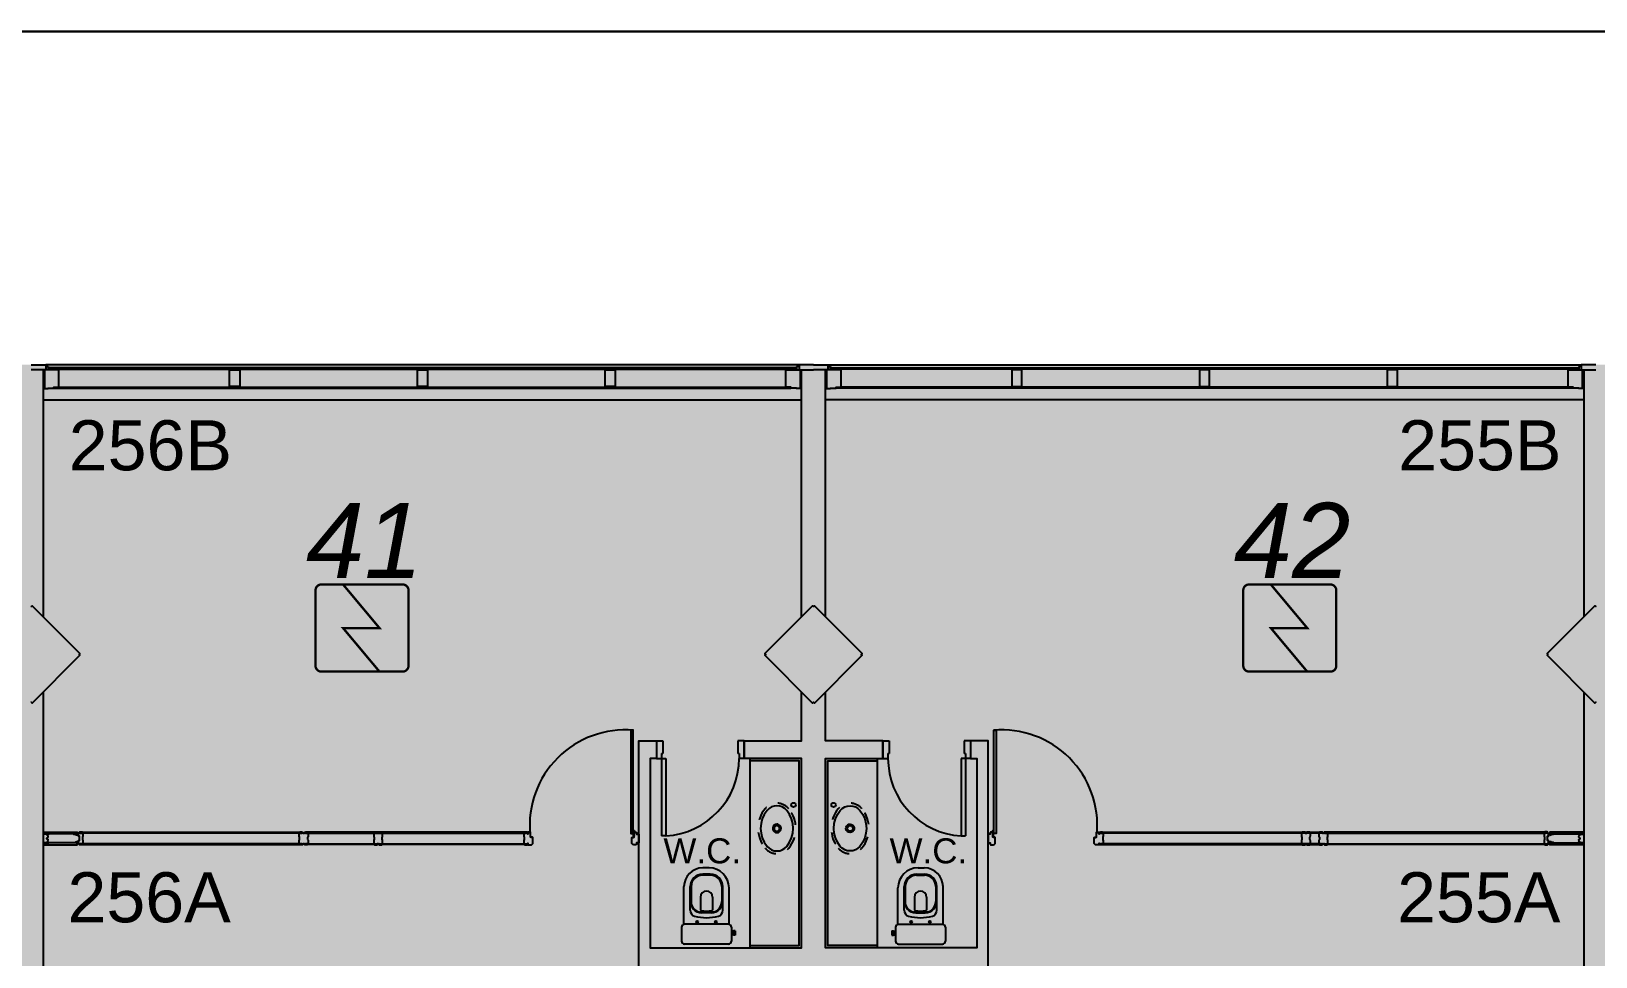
# Model space of a CAD drawing. Header units: metres. Extents: x -331 to 2982, y 362 to 2539.
# Drawn here: x 802.87 to 815.37, y 1933 to 1940.39 of the extents above; entities that cross this region are included whole.
import ezdxf

# ---------------------------------------------------------------- set-up
doc = ezdxf.new("R2010")
doc.units = ezdxf.units.M
doc.linetypes.add('XR_BL2_3 PAV$0$CONTINUOUS', pattern=[0])
doc.linetypes.add('XR_BL2_3 PAV$0$HIDDEN', pattern=[0.375, 0.25, -0.125])
doc.layers.add('_salas', color=251, linetype='Continuous', plot=False)
for name, color, linetype in [('ALV', 251, 'Continuous'), ('CX', 251, 'Continuous'), ('DET. FUMAÇA', 1, 'Continuous'), ('Detector_antigo', 84, 'Continuous'), ('Div', 251, 'Continuous'), ('Est', 251, 'Continuous'), ('Mob', 251, 'Continuous'), ('Texto_Salas', 251, 'Continuous'), ('vid', 251, 'Continuous')]:
    doc.layers.add(name, color=color, linetype=linetype)
doc.layers.add('Botoeira_antiga', color=74, linetype='Continuous', lineweight=30)
doc.styles.add('ARIAL', font='arial.ttf')
doc.styles.add('X3G_ENTITY_1416BAE9', font='arial.ttf', dxfattribs={"height": 0.6})
doc.styles.add('X3G_ENTITY_14227F50', font='arial.ttf', dxfattribs={"height": 0.4})
doc.styles.add('X3G_ENTITY_14227F52', font='arial.ttf', dxfattribs={"height": 0.4})
doc.styles.add('X3G_ENTITY_14227FD7', font='arial.ttf', dxfattribs={"height": 0.4})
doc.styles.add('X3G_ENTITY_14227FD8', font='arial.ttf', dxfattribs={"height": 0.4})

# ---------------------------------------------------------------- blocks, each defined once
blk = doc.blocks.new('Detector de fumaça')
at = {"layer": 'DET. FUMAÇA', "linetype": 'Continuous', "lineweight": 15, "const_width": 0.0187}
blk.add_lwpolyline([(774.599, 539.816), (775.249, 539.816, -0.414214), (775.296, 539.769), (775.296, 539.167, -0.414214), (775.249, 539.12), (774.599, 539.12, -0.414214), (774.553, 539.167), (774.553, 539.769, -0.414214)], format="xyb", close=True, dxfattribs=at)
blk.add_lwpolyline([(774.773, 539.816), (775.064, 539.468), (774.773, 539.468), (775.064, 539.12)], dxfattribs=at)

msp = doc.modelspace()

# ---------------------------------------------------------------- hatches: boundary and pattern name
at = {"layer": '_salas', "transparency": 33554559}
h = msp.add_hatch(color=256, dxfattribs=at)
h.dxf.hatch_style = 1
h.paths.add_polyline_path([(870.379, 1937.729), (851.629, 1937.729), (851.629, 1939.284), (851.299, 1939.284), (851.299, 1937.729), (840.564, 1937.729), (840.564, 1939.284), (840.234, 1939.284), (840.234, 1937.729), (765.239, 1937.729), (765.239, 1926.38), (765.429, 1926.38), (765.429, 1926.577), (765.615, 1926.764), (769.35, 1926.765), (769.383, 1926.773), (769.434, 1926.814), (770.192, 1927.57), (770.205, 1927.583), (770.229, 1927.574), (771.624, 1927.574), (773.019, 1927.574), (773.043, 1927.583), (773.056, 1927.57), (773.814, 1926.814), (773.866, 1926.773), (773.898, 1926.765), (777.527, 1926.765), (777.867, 1926.425), (777.874, 1926.432), (778.221, 1926.765), (781.85, 1926.765), (781.882, 1926.773), (781.934, 1926.814), (782.692, 1927.57), (782.705, 1927.583), (782.729, 1927.574), (784.124, 1927.574), (785.519, 1927.574), (785.543, 1927.583), (785.556, 1927.57), (786.314, 1926.814), (786.365, 1926.773), (786.398, 1926.765), (790.027, 1926.765), (790.367, 1926.425), (790.374, 1926.432), (790.721, 1926.765), (794.35, 1926.765), (794.382, 1926.773), (794.434, 1926.814), (795.191, 1927.57), (795.205, 1927.583), (795.229, 1927.574), (796.624, 1927.574), (798.019, 1927.574), (798.043, 1927.583), (798.056, 1927.57), (798.814, 1926.814), (798.865, 1926.773), (798.898, 1926.765), (802.527, 1926.765), (802.867, 1926.425), (802.874, 1926.432), (803.221, 1926.765), (806.85, 1926.765), (806.882, 1926.773), (806.934, 1926.814), (807.691, 1927.57), (807.705, 1927.583), (807.729, 1927.574), (809.124, 1927.574), (810.519, 1927.574), (810.543, 1927.583), (810.556, 1927.57), (811.314, 1926.814), (811.365, 1926.773), (811.398, 1926.765), (815.027, 1926.765), (815.367, 1926.425), (815.374, 1926.432), (815.721, 1926.765), (819.35, 1926.765), (819.382, 1926.773), (819.434, 1926.814), (820.191, 1927.57), (820.204, 1927.583), (820.229, 1927.574), (821.624, 1927.574), (823.019, 1927.574), (823.043, 1927.583), (823.056, 1927.57), (823.814, 1926.814), (823.865, 1926.773), (823.898, 1926.765), (827.528, 1926.765), (827.867, 1926.425), (827.874, 1926.432), (828.221, 1926.765), (831.85, 1926.765), (831.883, 1926.773), (831.935, 1926.814), (832.692, 1927.57), (832.705, 1927.583), (832.729, 1927.574), (834.124, 1927.574), (835.519, 1927.574), (835.544, 1927.583), (835.557, 1927.57), (836.314, 1926.814), (836.366, 1926.773), (836.398, 1926.765), (840.042, 1926.765), (840.374, 1926.432), (840.756, 1926.814), (840.474, 1927.096), (840.474, 1928.054), (841.234, 1928.054), (841.234, 1929.894), (849.608, 1929.894), (849.608, 1926.814), (849.748, 1926.814), (849.748, 1927.574), (851.494, 1927.574), (852.889, 1927.574), (852.913, 1927.583), (852.926, 1927.57), (853.684, 1926.814), (853.736, 1926.773), (853.768, 1926.765), (857.397, 1926.765), (857.737, 1926.425), (857.744, 1926.432), (858.091, 1926.765), (861.72, 1926.765), (861.752, 1926.773), (861.804, 1926.814), (862.562, 1927.57), (862.575, 1927.583), (862.599, 1927.574), (863.994, 1927.574), (865.389, 1927.574), (865.413, 1927.583), (865.426, 1927.57), (866.184, 1926.814), (866.235, 1926.773), (866.268, 1926.765), (870.003, 1926.764), (870.189, 1926.577), (870.189, 1926.38), (870.379, 1926.38), (870.379, 1926.38)])

# ---------------------------------------------------------------- linework, layer by layer
at = {"layer": 'ALV'}
for p, q in [((802.969, 1937.689), (802.969, 1935.715)), ((815.279, 1937.689), (815.279, 1935.715)), ((802.969, 1935.113), (802.969, 1927.115)), ((815.279, 1935.113), (815.279, 1927.115))]:
    msp.add_line(p, q, dxfattribs=at)
for points in [[(809.029, 1935.715), (809.029, 1937.689), (809.124, 1937.689)], [(809.219, 1935.715), (809.219, 1937.689), (809.124, 1937.689)], [(807.729, 1931.274), (807.729, 1934.724), (807.869, 1934.724), (807.869, 1934.584), (807.819, 1934.584), (807.819, 1933.069), (809.029, 1933.069), (809.029, 1934.584), (808.569, 1934.584), (808.569, 1934.724), (809.029, 1934.724), (809.029, 1935.113)], [(810.519, 1931.274), (810.519, 1934.724), (810.379, 1934.724), (810.379, 1934.584), (810.429, 1934.584), (810.429, 1933.069), (809.219, 1933.069), (809.219, 1934.584), (809.679, 1934.584), (809.679, 1934.724), (809.219, 1934.724), (809.219, 1935.113)]]:
    msp.add_lwpolyline(points, dxfattribs=at)
at = {"layer": 'Botoeira_antiga'}
msp.add_line((871.635, 1940.392), (763.393, 1940.392), dxfattribs=at)
at = {"layer": 'CX', "linetype": 'ByBlock', "ltscale": 0.1}
for p, q in [((802.874, 1937.729), (802.989, 1937.729)), ((802.989, 1937.689), (802.874, 1937.689)), ((802.989, 1937.729), (802.989, 1937.689)), ((802.989, 1937.714), (803.009, 1937.714)), ((803.009, 1937.714), (803.009, 1937.688)), ((809.009, 1937.714), (808.989, 1937.714)), ((808.989, 1937.714), (808.989, 1937.688)), ((809.124, 1937.729), (809.009, 1937.729)), ((809.009, 1937.729), (809.009, 1937.689)), ((809.009, 1937.689), (809.124, 1937.689)), ((809.124, 1937.729), (809.239, 1937.729)), ((809.239, 1937.689), (809.124, 1937.689)), ((809.239, 1937.729), (809.239, 1937.689)), ((809.239, 1937.714), (809.259, 1937.714)), ((809.259, 1937.714), (809.259, 1937.688)), ((815.259, 1937.714), (815.239, 1937.714)), ((815.239, 1937.714), (815.239, 1937.688)), ((815.374, 1937.729), (815.259, 1937.729)), ((815.259, 1937.729), (815.259, 1937.689)), ((815.259, 1937.689), (815.374, 1937.689))]:
    msp.add_line(p, q, dxfattribs=at)
at = {"layer": 'CX'}
for p, q in [((802.979, 1937.539), (802.979, 1937.685)), ((802.979, 1937.685), (802.979, 1937.539)), ((809.019, 1937.685), (809.019, 1937.539)), ((809.019, 1937.539), (809.019, 1937.685)), ((809.229, 1937.685), (809.229, 1937.539)), ((809.229, 1937.539), (809.229, 1937.685)), ((815.269, 1937.539), (815.269, 1937.685)), ((815.269, 1937.685), (815.269, 1937.539)), ((807.869, 1934.724), (807.919, 1934.724)), ((807.869, 1934.724), (807.869, 1934.584)), ((807.919, 1934.724), (807.919, 1934.624)), ((808.569, 1934.724), (808.519, 1934.724)), ((808.519, 1934.724), (808.519, 1934.624)), ((808.569, 1934.724), (808.569, 1934.584)), ((809.679, 1934.724), (809.729, 1934.724)), ((809.679, 1934.724), (809.679, 1934.584)), ((809.729, 1934.724), (809.729, 1934.624)), ((810.379, 1934.724), (810.329, 1934.724)), ((810.329, 1934.724), (810.329, 1934.624)), ((810.379, 1934.724), (810.379, 1934.584)), ((807.869, 1934.584), (807.909, 1934.584)), ((807.909, 1934.624), (807.909, 1934.584)), ((807.909, 1934.624), (807.919, 1934.624)), ((807.909, 1934.584), (807.944, 1934.584)), ((807.909, 1934.584), (807.909, 1933.965)), ((807.944, 1934.584), (807.944, 1933.965)), ((808.529, 1934.624), (808.519, 1934.624)), ((808.529, 1934.624), (808.529, 1934.584)), ((808.569, 1934.584), (808.529, 1934.584)), ((809.679, 1934.584), (809.719, 1934.584)), ((809.719, 1934.624), (809.719, 1934.584)), ((809.719, 1934.624), (809.729, 1934.624)), ((810.339, 1934.584), (810.304, 1934.584)), ((810.304, 1934.584), (810.304, 1933.965)), ((810.339, 1934.624), (810.329, 1934.624)), ((810.339, 1934.624), (810.339, 1934.584)), ((810.379, 1934.584), (810.339, 1934.584)), ((810.339, 1934.584), (810.339, 1933.965)), ((807.944, 1933.965), (807.909, 1933.965)), ((810.304, 1933.965), (810.339, 1933.965))]:
    msp.add_line(p, q, dxfattribs=at)
at = {"layer": 'CX', "color": 251, "true_color": 0x606060}
for p, q in [((809.009, 1937.729), (802.989, 1937.729)), ((809.239, 1937.729), (815.259, 1937.729)), ((802.969, 1937.449), (809.029, 1937.449)), ((815.279, 1937.449), (809.219, 1937.449))]:
    msp.add_line(p, q, dxfattribs=at)
at = {"layer": 'CX'}
for points in [[(803.094, 1937.688), (803.015, 1937.688), (802.979, 1937.688), (802.979, 1937.539), (803.009, 1937.539), (803.009, 1937.54), (803.054, 1937.54), (803.054, 1937.55), (803.094, 1937.55)], [(804.459, 1937.689), (804.539, 1937.689), (804.539, 1937.555), (804.459, 1937.555)], [(805.959, 1937.689), (806.039, 1937.689), (806.039, 1937.555), (805.959, 1937.555)], [(807.459, 1937.689), (807.539, 1937.689), (807.539, 1937.555), (807.459, 1937.555)], [(808.904, 1937.688), (808.983, 1937.688), (809.019, 1937.688), (809.019, 1937.539), (808.989, 1937.539), (808.989, 1937.54), (808.944, 1937.54), (808.944, 1937.55), (808.904, 1937.55)], [(809.344, 1937.688), (809.265, 1937.688), (809.229, 1937.688), (809.229, 1937.539), (809.259, 1937.539), (809.259, 1937.54), (809.304, 1937.54), (809.304, 1937.55), (809.344, 1937.55)], [(810.789, 1937.689), (810.709, 1937.689), (810.709, 1937.555), (810.789, 1937.555)], [(812.289, 1937.689), (812.209, 1937.689), (812.209, 1937.555), (812.289, 1937.555)], [(813.789, 1937.689), (813.709, 1937.689), (813.709, 1937.555), (813.789, 1937.555)], [(815.154, 1937.688), (815.233, 1937.688), (815.269, 1937.688), (815.269, 1937.539), (815.239, 1937.539), (815.239, 1937.54), (815.194, 1937.54), (815.194, 1937.55), (815.154, 1937.55)], [(807.664, 1934.808), (807.664, 1933.983), (807.684, 1933.983), (807.684, 1934.808)], [(810.584, 1934.808), (810.584, 1933.983), (810.564, 1933.983), (810.564, 1934.808)]]:
    msp.add_lwpolyline(points, close=True, dxfattribs=at)
for points in [[(803.008, 1933.956), (803.006, 1933.967, 0.194954), (803.005, 1933.968), (803.003, 1933.969, -0.387702), (803.003, 1933.972), (803.004, 1933.975), (803.004, 1933.975), (803.002, 1933.971), (803.001, 1933.971), (803.001, 1933.978), (803.013, 1933.978), (803.013, 1933.979), (802.969, 1933.979), (802.969, 1933.909), (803.013, 1933.909), (803.013, 1933.911), (803.001, 1933.911), (803.001, 1933.917), (803.002, 1933.918), (803.004, 1933.914), (803.004, 1933.914), (803.003, 1933.917, -0.387702), (803.003, 1933.92), (803.005, 1933.921, 0.194954), (803.006, 1933.922), (803.008, 1933.932, 0.268551), (803.007, 1933.937), (802.999, 1933.942), (802.999, 1933.946), (803.007, 1933.952, 0.268551)], [(805.048, 1933.986), (805.052, 1933.986, -0.414214), (805.055, 1933.983), (805.055, 1933.989, -0.439162), (805.061, 1933.995), (805.079, 1933.995, -0.414214), (805.08, 1933.994), (805.08, 1933.994), (805.065, 1933.994), (805.065, 1933.987), (805.08, 1933.987, -0.322891), (805.085, 1933.981), (805.085, 1933.961, -0.13729), (805.085, 1933.958), (805.083, 1933.956, 0.13729), (805.082, 1933.953), (805.082, 1933.944), (805.082, 1933.935, 0.13729), (805.083, 1933.933), (805.085, 1933.93, -0.13729), (805.085, 1933.928), (805.085, 1933.907, -0.322891), (805.08, 1933.902), (805.065, 1933.902), (805.065, 1933.895), (805.08, 1933.895), (805.08, 1933.894, -0.414214), (805.079, 1933.893), (805.061, 1933.893, -0.439162), (805.055, 1933.9), (805.055, 1933.905, -0.414214), (805.052, 1933.902), (805.048, 1933.902, -0.414214), (805.045, 1933.905), (805.045, 1933.9, -0.439162), (805.039, 1933.893), (805.021, 1933.893, -0.414214), (805.02, 1933.894), (805.02, 1933.895), (805.035, 1933.895), (805.035, 1933.902), (805.02, 1933.902, -0.322891), (805.014, 1933.907), (805.014, 1933.928, -0.13729), (805.015, 1933.93), (805.017, 1933.933, 0.13729), (805.017, 1933.935), (805.017, 1933.944), (805.017, 1933.953, 0.13729), (805.017, 1933.956), (805.015, 1933.958, -0.13729), (805.014, 1933.961), (805.014, 1933.981, -0.322891), (805.02, 1933.987), (805.035, 1933.987), (805.035, 1933.994), (805.02, 1933.994), (805.02, 1933.994, -0.414214), (805.021, 1933.995), (805.039, 1933.995, -0.439162), (805.045, 1933.989), (805.045, 1933.983, -0.414214)], [(806.841, 1933.9), (806.841, 1933.907), (806.842, 1933.907), (806.842, 1933.898, 0.422579), (806.847, 1933.893), (806.865, 1933.893, 0.414214), (806.882, 1933.909), (806.882, 1933.951, 0.414214), (806.88, 1933.953), (806.872, 1933.953), (806.874, 1933.951), (806.868, 1933.951), (806.869, 1933.953), (806.862, 1933.953), (806.862, 1933.993, 0.414214), (806.86, 1933.995), (806.847, 1933.995, 0.414214), (806.842, 1933.99), (806.842, 1933.979), (806.841, 1933.979), (806.841, 1933.989, 0.439162), (806.835, 1933.995), (806.817, 1933.995, 0.414214), (806.816, 1933.994), (806.816, 1933.994), (806.831, 1933.994), (806.831, 1933.987), (806.816, 1933.987, 0.322891), (806.81, 1933.981), (806.81, 1933.961, 0.13729), (806.811, 1933.958), (806.812, 1933.956, -0.13729), (806.813, 1933.953), (806.813, 1933.944), (806.813, 1933.935, -0.13729), (806.812, 1933.933), (806.811, 1933.93, 0.13729), (806.81, 1933.928), (806.81, 1933.907, 0.322891), (806.816, 1933.902), (806.831, 1933.902), (806.831, 1933.895), (806.816, 1933.895), (806.816, 1933.894, 0.414214), (806.817, 1933.893), (806.835, 1933.893, 0.439162)], [(811.407, 1933.9), (811.407, 1933.907), (811.406, 1933.907), (811.406, 1933.898, -0.422579), (811.401, 1933.893), (811.383, 1933.893, -0.414214), (811.366, 1933.909), (811.366, 1933.951, -0.414214), (811.368, 1933.953), (811.376, 1933.953), (811.374, 1933.951), (811.38, 1933.951), (811.379, 1933.953), (811.386, 1933.953), (811.386, 1933.993, -0.414214), (811.388, 1933.995), (811.401, 1933.995, -0.414214), (811.406, 1933.99), (811.406, 1933.979), (811.407, 1933.979), (811.407, 1933.989, -0.439162), (811.413, 1933.995), (811.431, 1933.995, -0.414214), (811.432, 1933.994), (811.432, 1933.994), (811.417, 1933.994), (811.417, 1933.987), (811.432, 1933.987, -0.322891), (811.438, 1933.981), (811.438, 1933.961, -0.13729), (811.437, 1933.958), (811.435, 1933.956, 0.13729), (811.435, 1933.953), (811.435, 1933.944), (811.435, 1933.935, 0.13729), (811.435, 1933.933), (811.437, 1933.93, -0.13729), (811.438, 1933.928), (811.438, 1933.907, -0.322891), (811.432, 1933.902), (811.417, 1933.902), (811.417, 1933.895), (811.432, 1933.895), (811.432, 1933.894, -0.414214), (811.431, 1933.893), (811.413, 1933.893, -0.439162)], [(813.2, 1933.986), (813.196, 1933.986, 0.414214), (813.193, 1933.983), (813.193, 1933.989, 0.439162), (813.187, 1933.995), (813.169, 1933.995, 0.414214), (813.168, 1933.994), (813.168, 1933.994), (813.183, 1933.994), (813.183, 1933.987), (813.168, 1933.987, 0.322891), (813.163, 1933.981), (813.163, 1933.961, 0.13729), (813.163, 1933.958), (813.165, 1933.956, -0.13729), (813.166, 1933.953), (813.166, 1933.944), (813.166, 1933.935, -0.13729), (813.165, 1933.933), (813.163, 1933.93, 0.13729), (813.163, 1933.928), (813.163, 1933.907, 0.322891), (813.168, 1933.902), (813.183, 1933.902), (813.183, 1933.895), (813.168, 1933.895), (813.168, 1933.894, 0.414214), (813.169, 1933.893), (813.187, 1933.893, 0.439162), (813.193, 1933.9), (813.193, 1933.905, 0.414214), (813.196, 1933.902), (813.2, 1933.902, 0.414214), (813.203, 1933.905), (813.203, 1933.9, 0.439162), (813.209, 1933.893), (813.227, 1933.893, 0.414214), (813.228, 1933.894), (813.228, 1933.895), (813.213, 1933.895), (813.213, 1933.902), (813.228, 1933.902, 0.322891), (813.234, 1933.907), (813.234, 1933.928, 0.13729), (813.233, 1933.93), (813.231, 1933.933, -0.13729), (813.231, 1933.935), (813.231, 1933.944), (813.231, 1933.953, -0.13729), (813.231, 1933.956), (813.233, 1933.958, 0.13729), (813.234, 1933.961), (813.234, 1933.981, 0.322891), (813.228, 1933.987), (813.213, 1933.987), (813.213, 1933.994), (813.228, 1933.994), (813.228, 1933.994, 0.414214), (813.227, 1933.995), (813.209, 1933.995, 0.439162), (813.203, 1933.989), (813.203, 1933.983, 0.414214)], [(815.239, 1933.956), (815.242, 1933.967, -0.194954), (815.243, 1933.968), (815.244, 1933.969, 0.387702), (815.245, 1933.972), (815.243, 1933.975), (815.244, 1933.975), (815.246, 1933.971), (815.247, 1933.971), (815.247, 1933.978), (815.235, 1933.978), (815.235, 1933.979), (815.279, 1933.979), (815.279, 1933.909), (815.235, 1933.909), (815.235, 1933.911), (815.247, 1933.911), (815.247, 1933.917), (815.246, 1933.918), (815.244, 1933.914), (815.243, 1933.914), (815.245, 1933.917, 0.387702), (815.244, 1933.92), (815.243, 1933.921, -0.194954), (815.242, 1933.922), (815.239, 1933.932, -0.268551), (815.241, 1933.937), (815.249, 1933.942), (815.249, 1933.946), (815.241, 1933.952, -0.268551)]]:
    msp.add_lwpolyline(points, format="xyb", close=True, dxfattribs=at)
at = {"layer": 'CX', "linetype": 'XR_BL2_3 PAV$0$CONTINUOUS'}
for points in [[(803.279, 1933.893), (803.261, 1933.893, -0.420879), (803.255, 1933.9), (803.255, 1933.91), (803.235, 1933.91), (803.235, 1933.915), (803.23, 1933.915), (803.23, 1933.913, -0.414214), (803.227, 1933.91), (803.218, 1933.91), (803.212, 1933.91), (803.212, 1933.911), (803.218, 1933.911), (803.227, 1933.911, 0.414214), (803.229, 1933.913), (803.229, 1933.915, -0.414214), (803.23, 1933.916), (803.237, 1933.917, 0.212526), (803.239, 1933.918), (803.239, 1933.919), (803.24, 1933.918), (803.239, 1933.917, -0.204506), (803.238, 1933.916), (803.237, 1933.916), (803.237, 1933.911), (803.25, 1933.911), (803.25, 1933.927), (803.259, 1933.927), (803.259, 1933.947), (803.259, 1933.962), (803.25, 1933.962), (803.25, 1933.978), (803.237, 1933.978), (803.237, 1933.973), (803.238, 1933.973, -0.204506), (803.239, 1933.972), (803.24, 1933.971), (803.239, 1933.97), (803.239, 1933.971, 0.212526), (803.237, 1933.972), (803.23, 1933.973, -0.414214), (803.229, 1933.974), (803.229, 1933.976, 0.414214), (803.227, 1933.978), (803.223, 1933.978), (803.212, 1933.978), (803.212, 1933.979), (803.223, 1933.979), (803.227, 1933.979, -0.414214), (803.23, 1933.976), (803.23, 1933.974), (803.235, 1933.974), (803.235, 1933.98), (803.255, 1933.98), (803.255, 1933.989, -0.420879), (803.261, 1933.996), (803.279, 1933.996, -0.414214), (803.28, 1933.995), (803.28, 1933.994), (803.265, 1933.994), (803.265, 1933.987), (803.28, 1933.987, -0.322891), (803.286, 1933.982), (803.286, 1933.961, -0.13729), (803.285, 1933.959), (803.283, 1933.956, 0.13729), (803.283, 1933.954), (803.283, 1933.944), (803.283, 1933.935, 0.13729), (803.283, 1933.933), (803.285, 1933.93, -0.13729), (803.286, 1933.928), (803.286, 1933.907, -0.322891), (803.28, 1933.902), (803.265, 1933.902), (803.265, 1933.895), (803.28, 1933.895), (803.28, 1933.894, -0.414214)], [(814.969, 1933.893), (814.987, 1933.893, 0.420879), (814.993, 1933.9), (814.993, 1933.91), (815.013, 1933.91), (815.013, 1933.915), (815.018, 1933.915), (815.018, 1933.913, 0.414214), (815.021, 1933.91), (815.03, 1933.91), (815.036, 1933.91), (815.036, 1933.911), (815.03, 1933.911), (815.021, 1933.911, -0.414214), (815.019, 1933.913), (815.019, 1933.915, 0.414214), (815.018, 1933.916), (815.01, 1933.917, -0.212526), (815.009, 1933.918), (815.009, 1933.919), (815.008, 1933.918), (815.009, 1933.917, 0.204506), (815.01, 1933.916), (815.011, 1933.916), (815.011, 1933.911), (814.998, 1933.911), (814.998, 1933.927), (814.989, 1933.927), (814.989, 1933.947), (814.989, 1933.962), (814.998, 1933.962), (814.998, 1933.978), (815.011, 1933.978), (815.011, 1933.973), (815.01, 1933.973, 0.204506), (815.009, 1933.972), (815.008, 1933.971), (815.009, 1933.97), (815.009, 1933.971, -0.212526), (815.01, 1933.972), (815.018, 1933.973, 0.414214), (815.019, 1933.974), (815.019, 1933.976, -0.414214), (815.021, 1933.978), (815.025, 1933.978), (815.036, 1933.978), (815.036, 1933.979), (815.025, 1933.979), (815.021, 1933.979, 0.414214), (815.018, 1933.976), (815.018, 1933.974), (815.013, 1933.974), (815.013, 1933.98), (814.993, 1933.98), (814.993, 1933.989, 0.420879), (814.987, 1933.996), (814.969, 1933.996, 0.414214), (814.968, 1933.995), (814.968, 1933.994), (814.983, 1933.994), (814.983, 1933.987), (814.968, 1933.987, 0.322891), (814.962, 1933.982), (814.962, 1933.961, 0.13729), (814.963, 1933.959), (814.964, 1933.956, -0.13729), (814.965, 1933.954), (814.965, 1933.944), (814.965, 1933.935, -0.13729), (814.964, 1933.933), (814.963, 1933.93, 0.13729), (814.962, 1933.928), (814.962, 1933.907, 0.322891), (814.968, 1933.902), (814.983, 1933.902), (814.983, 1933.895), (814.968, 1933.895), (814.968, 1933.894, 0.414214)]]:
    msp.add_lwpolyline(points, format="xyb", close=True, dxfattribs=at)
at = {"layer": 'CX', "color": 251, "linetype": 'ByBlock'}
for points in [[(805.647, 1933.986), (805.643, 1933.986, 0.414214), (805.64, 1933.983), (805.64, 1933.989, 0.439162), (805.635, 1933.995), (805.616, 1933.995, 0.414214), (805.615, 1933.994), (805.615, 1933.994), (805.63, 1933.994), (805.63, 1933.987), (805.616, 1933.987, 0.322891), (805.61, 1933.981), (805.61, 1933.961, 0.13729), (805.611, 1933.958), (805.612, 1933.956, -0.13729), (805.613, 1933.953), (805.613, 1933.944), (805.613, 1933.935, -0.13729), (805.612, 1933.933), (805.611, 1933.93, 0.13729), (805.61, 1933.928), (805.61, 1933.907, 0.322891), (805.616, 1933.902), (805.63, 1933.902), (805.63, 1933.895), (805.615, 1933.895), (805.615, 1933.894, 0.414214), (805.616, 1933.893), (805.635, 1933.893, 0.439162), (805.64, 1933.9), (805.64, 1933.905, 0.414214), (805.643, 1933.902), (805.647, 1933.902, 0.414214), (805.65, 1933.905), (805.65, 1933.9, 0.439162), (805.656, 1933.893), (805.674, 1933.893, 0.414214), (805.675, 1933.894), (805.675, 1933.895), (805.66, 1933.895), (805.66, 1933.902), (805.675, 1933.902, 0.322891), (805.681, 1933.907), (805.681, 1933.928, 0.13729), (805.68, 1933.93), (805.679, 1933.933, -0.13729), (805.678, 1933.935), (805.678, 1933.944), (805.678, 1933.953, -0.13729), (805.679, 1933.956), (805.68, 1933.958, 0.13729), (805.681, 1933.961), (805.681, 1933.981, 0.322891), (805.675, 1933.987), (805.66, 1933.987), (805.66, 1933.994), (805.675, 1933.994), (805.675, 1933.994, 0.414214), (805.674, 1933.995), (805.656, 1933.995, 0.439162), (805.65, 1933.989), (805.65, 1933.983, 0.414214)], [(813.061, 1933.986), (813.057, 1933.986, 0.414214), (813.054, 1933.983), (813.054, 1933.989, 0.439162), (813.048, 1933.995), (813.03, 1933.995, 0.414214), (813.029, 1933.994), (813.029, 1933.994), (813.044, 1933.994), (813.044, 1933.987), (813.029, 1933.987, 0.322891), (813.023, 1933.981), (813.023, 1933.961, 0.13729), (813.024, 1933.958), (813.025, 1933.956, -0.13729), (813.026, 1933.953), (813.026, 1933.944), (813.026, 1933.935, -0.13729), (813.025, 1933.933), (813.024, 1933.93, 0.13729), (813.023, 1933.928), (813.023, 1933.907, 0.322891), (813.029, 1933.902), (813.044, 1933.902), (813.044, 1933.895), (813.029, 1933.895), (813.029, 1933.894, 0.414214), (813.03, 1933.893), (813.048, 1933.893, 0.439162), (813.054, 1933.9), (813.054, 1933.905, 0.414214), (813.057, 1933.902), (813.061, 1933.902, 0.414214), (813.064, 1933.905), (813.064, 1933.9, 0.439162), (813.07, 1933.893), (813.088, 1933.893, 0.414214), (813.089, 1933.894), (813.089, 1933.895), (813.074, 1933.895), (813.074, 1933.902), (813.088, 1933.902, 0.322891), (813.094, 1933.907), (813.094, 1933.928, 0.13729), (813.093, 1933.93), (813.092, 1933.933, -0.13729), (813.091, 1933.935), (813.091, 1933.944), (813.091, 1933.953, -0.13729), (813.092, 1933.956), (813.093, 1933.958, 0.13729), (813.094, 1933.961), (813.094, 1933.981, 0.322891), (813.088, 1933.987), (813.074, 1933.987), (813.074, 1933.994), (813.089, 1933.994), (813.089, 1933.994, 0.414214), (813.088, 1933.995), (813.07, 1933.995, 0.439162), (813.064, 1933.989), (813.064, 1933.983, 0.414214)]]:
    msp.add_lwpolyline(points, format="xyb", close=True, dxfattribs=at)
at = {"layer": 'CX', "linetype": 'Continuous'}
for points in [[(807.692, 1933.992, -0.414214), (807.694, 1933.994), (807.706, 1933.994, -0.414214), (807.711, 1933.989), (807.711, 1933.979), (807.729, 1933.979), (807.729, 1933.913), (807.729, 1933.909), (807.711, 1933.909), (807.711, 1933.899, -0.422579), (807.707, 1933.894), (807.688, 1933.894, -0.414214), (807.672, 1933.911), (807.672, 1933.951, -0.414214), (807.674, 1933.953), (807.681, 1933.953), (807.68, 1933.951), (807.686, 1933.951), (807.684, 1933.953), (807.692, 1933.953), (807.692, 1933.965), (807.693, 1933.965), (807.693, 1933.966), (807.69, 1933.966), (807.69, 1933.977), (807.689, 1933.978), (807.689, 1933.964), (807.687, 1933.964), (807.687, 1933.994), (807.685, 1933.994), (807.685, 1933.996, -3.099483), (807.692, 1933.995, 0.294496), (807.691, 1933.993), (807.691, 1933.981), (807.693, 1933.981), (807.693, 1933.981), (807.692, 1933.981), (807.692, 1933.992)], [(810.556, 1933.992, 0.414214), (810.554, 1933.994), (810.541, 1933.994, 0.414214), (810.536, 1933.989), (810.536, 1933.979), (810.519, 1933.979), (810.519, 1933.913), (810.519, 1933.909), (810.536, 1933.909), (810.536, 1933.899, 0.422579), (810.541, 1933.894), (810.56, 1933.894, 0.414214), (810.576, 1933.911), (810.576, 1933.951, 0.414214), (810.574, 1933.953), (810.567, 1933.953), (810.568, 1933.951), (810.562, 1933.951), (810.564, 1933.953), (810.556, 1933.953), (810.556, 1933.965), (810.555, 1933.965), (810.555, 1933.966), (810.558, 1933.966), (810.558, 1933.977), (810.559, 1933.978), (810.559, 1933.964), (810.561, 1933.964), (810.561, 1933.994), (810.563, 1933.994), (810.563, 1933.996, 3.099483), (810.556, 1933.995, -0.294496), (810.557, 1933.993), (810.557, 1933.981), (810.555, 1933.981), (810.555, 1933.981), (810.556, 1933.981), (810.556, 1933.992)]]:
    msp.add_lwpolyline(points, format="xyb", close=True, dxfattribs=at)
at = {"layer": 'CX', "color": 251, "true_color": 0x606060}
for centre, radius, start, end in [((807.62, 1934.047), 0.764, 85.1646, 184.8272), ((810.628, 1934.047), 0.764, 355.1728, 94.8354), ((807.909, 1934.584), 0.62, 273.2362, 0), ((810.339, 1934.584), 0.62, 180, 266.7638)]:
    msp.add_arc(centre, radius, start, end, dxfattribs=at)
at = {"layer": 'Div', "linetype": 'ByBlock'}
for points in [[(803.24, 1933.98), (802.975, 1933.98), (802.975, 1933.995), (803.24, 1933.995)], [(803.24, 1933.909), (802.975, 1933.909), (802.975, 1933.894), (803.24, 1933.894)], [(815.008, 1933.98), (815.273, 1933.98), (815.273, 1933.995), (815.008, 1933.995)], [(815.008, 1933.909), (815.273, 1933.909), (815.273, 1933.894), (815.008, 1933.894)]]:
    msp.add_lwpolyline(points, close=True, dxfattribs=at)
at = {"layer": 'Est'}
for points in [[(802.874, 1935.032), (802.874, 1935.032), (802.881, 1935.025), (803.263, 1935.407), (803.256, 1935.414), (803.263, 1935.421), (802.881, 1935.803), (802.874, 1935.796), (802.874, 1935.796)], [(809.124, 1935.032), (809.124, 1935.032), (809.117, 1935.025), (808.735, 1935.407), (808.742, 1935.414), (808.735, 1935.421), (809.117, 1935.803), (809.124, 1935.796), (809.124, 1935.796)], [(809.124, 1935.032), (809.124, 1935.032), (809.131, 1935.025), (809.513, 1935.407), (809.506, 1935.414), (809.513, 1935.421), (809.131, 1935.803), (809.124, 1935.796), (809.124, 1935.796)], [(815.374, 1935.032), (815.374, 1935.032), (815.367, 1935.025), (814.985, 1935.407), (814.992, 1935.414), (814.985, 1935.421), (815.367, 1935.803), (815.374, 1935.796), (815.374, 1935.796)]]:
    msp.add_lwpolyline(points, dxfattribs=at)
at = {"layer": 'Mob'}
for p, q in [((808.301, 1933.65), (808.236, 1933.65)), ((808.289, 1933.709), (808.239, 1933.709)), ((808.299, 1933.659), (808.239, 1933.659)), ((809.946, 1933.65), (810.011, 1933.65)), ((809.949, 1933.659), (810.009, 1933.659)), ((809.959, 1933.709), (810.009, 1933.709)), ((808.089, 1933.259), (808.089, 1933.559)), ((808.139, 1933.443), (808.139, 1933.559)), ((808.146, 1933.56), (808.146, 1933.44)), ((808.391, 1933.56), (808.391, 1933.44)), ((808.399, 1933.443), (808.399, 1933.559)), ((808.449, 1933.259), (808.449, 1933.549)), ((809.799, 1933.259), (809.799, 1933.549)), ((809.849, 1933.443), (809.849, 1933.559)), ((809.856, 1933.56), (809.856, 1933.44)), ((810.101, 1933.56), (810.101, 1933.44)), ((810.109, 1933.443), (810.109, 1933.559)), ((810.159, 1933.259), (810.159, 1933.559)), ((808.139, 1933.371), (808.139, 1933.443)), ((808.221, 1933.476), (808.221, 1933.37)), ((808.317, 1933.476), (808.317, 1933.37)), ((808.399, 1933.371), (808.399, 1933.443)), ((809.849, 1933.371), (809.849, 1933.443)), ((809.931, 1933.476), (809.931, 1933.37)), ((810.027, 1933.476), (810.027, 1933.37)), ((810.109, 1933.371), (810.109, 1933.443)), ((808.306, 1933.355), (808.231, 1933.355)), ((808.307, 1933.351), (808.231, 1933.351)), ((809.941, 1933.355), (810.016, 1933.355)), ((809.941, 1933.351), (810.017, 1933.351)), ((808.069, 1933.234), (808.069, 1933.124)), ((808.444, 1933.259), (808.094, 1933.259)), ((808.469, 1933.234), (808.469, 1933.124)), ((808.484, 1933.204), (808.469, 1933.204)), ((808.484, 1933.174), (808.469, 1933.174)), ((808.484, 1933.207), (808.484, 1933.172)), ((808.499, 1933.207), (808.484, 1933.207)), ((808.499, 1933.172), (808.484, 1933.172)), ((808.499, 1933.207), (808.499, 1933.172)), ((809.749, 1933.207), (809.749, 1933.172)), ((809.749, 1933.207), (809.764, 1933.207)), ((809.749, 1933.172), (809.764, 1933.172)), ((809.764, 1933.207), (809.764, 1933.172)), ((809.764, 1933.204), (809.779, 1933.204)), ((809.764, 1933.174), (809.779, 1933.174)), ((809.779, 1933.234), (809.779, 1933.124)), ((809.804, 1933.259), (810.154, 1933.259)), ((810.179, 1933.234), (810.179, 1933.124)), ((808.444, 1933.099), (808.094, 1933.099)), ((809.804, 1933.099), (810.154, 1933.099))]:
    msp.add_line(p, q, dxfattribs=at)
for points in [[(808.614, 1933.069), (808.614, 1933.069), (809.029, 1933.069), (809.029, 1934.584), (808.614, 1934.584), (808.614, 1933.069)], [(808.614, 1933.089), (809.009, 1933.089), (809.009, 1934.564), (808.614, 1934.564)], [(809.634, 1933.069), (809.634, 1933.069), (809.219, 1933.069), (809.219, 1934.584), (809.634, 1934.584), (809.634, 1933.069)], [(809.634, 1933.089), (809.239, 1933.089), (809.239, 1934.564), (809.634, 1934.564)]]:
    msp.add_lwpolyline(points, dxfattribs=at)
at = {"layer": 'Mob', "linetype": 'XR_BL2_3 PAV$0$HIDDEN', "ltscale": 0.05}
for points in [[(808.737, 1934.181, 0.358975), (808.737, 1933.868)], [(808.926, 1934.181, 0.472393), (808.737, 1934.181)], [(808.926, 1933.867, 0.359179), (808.926, 1934.181)], [(809.322, 1933.867, -0.359179), (809.322, 1934.181)], [(809.322, 1934.181, -0.472393), (809.511, 1934.181)], [(809.511, 1934.181, -0.358975), (809.511, 1933.868)], [(808.737, 1933.868, 0.471699), (808.926, 1933.867)], [(809.511, 1933.868, -0.471699), (809.322, 1933.867)]]:
    msp.add_lwpolyline(points, format="xyb", dxfattribs=at)
at = {"layer": 'Mob'}
for points in [[(808.753, 1934.168, 0.358974), (808.753, 1933.881)], [(808.91, 1934.168, 0.472527), (808.753, 1934.168)], [(808.91, 1933.881, 0.359169), (808.91, 1934.168)], [(809.338, 1933.881, -0.359169), (809.338, 1934.168)], [(809.338, 1934.168, -0.472527), (809.495, 1934.168)], [(809.495, 1934.168, -0.358974), (809.495, 1933.881)], [(808.854, 1934.024, 1), (808.809, 1934.024)], [(808.809, 1934.024, 1), (808.854, 1934.024)], [(809.394, 1934.024, -1), (809.439, 1934.024)], [(809.439, 1934.024, -1), (809.394, 1934.024)], [(808.753, 1933.881, 0.471701), (808.91, 1933.881)], [(809.495, 1933.881, -0.471701), (809.338, 1933.881)]]:
    msp.add_lwpolyline(points, format="xyb", dxfattribs=at)
for points in [[(808.831, 1934.058, 1.732057), (808.861, 1934.008, 0.577348)], [(809.416, 1934.058, -1.732057), (809.387, 1934.008, -0.577348)]]:
    msp.add_lwpolyline(points, format="xyb", close=True, dxfattribs=at)
for centre, radius in [((808.964, 1934.212), 0.0175), ((809.284, 1934.212), 0.0175), ((808.194, 1933.278), 0.0075), ((808.344, 1933.278), 0.0075), ((809.904, 1933.278), 0.0075), ((810.054, 1933.278), 0.0075)]:
    msp.add_circle(centre, radius, dxfattribs=at)
for centre, radius, start, end in [((808.239, 1933.559), 0.15, 90, 180), ((808.239, 1933.559), 0.1, 90, 180), ((808.236, 1933.56), 0.09, 90, 180), ((808.289, 1933.549), 0.16, 0, 90), ((808.299, 1933.559), 0.1, 0, 90), ((808.301, 1933.56), 0.09, 0, 90), ((809.959, 1933.549), 0.16, 90, 180), ((809.949, 1933.559), 0.1, 90, 180), ((809.946, 1933.56), 0.09, 90, 180), ((810.009, 1933.559), 0.15, 0, 90), ((810.009, 1933.559), 0.1, 0, 90), ((810.011, 1933.56), 0.09, 0, 90), ((808.269, 1933.476), 0.048, 0, 180), ((809.979, 1933.476), 0.048, 0, 180), ((808.231, 1933.443), 0.092, 180, 270), ((808.231, 1933.44), 0.085, 180, 270), ((808.306, 1933.44), 0.085, 270, 0), ((808.307, 1933.443), 0.092, 270, 0), ((809.941, 1933.443), 0.092, 180, 270), ((809.941, 1933.44), 0.085, 180, 270), ((810.016, 1933.44), 0.085, 270, 0), ((810.017, 1933.443), 0.092, 270, 0), ((808.191, 1933.371), 0.0519, 180.4721, 250.6216), ((808.325, 1934.155), 0.846, 259.7212, 266.2276), ((808.26, 1933.488), 0.124, 251.5021, 274.0925), ((808.278, 1933.488), 0.124, 265.9075, 288.4979), ((808.213, 1934.155), 0.846, 273.7724, 280.2788), ((808.347, 1933.371), 0.0519, 289.3784, 359.5279), ((809.901, 1933.371), 0.0519, 180.4721, 250.6216), ((810.035, 1934.155), 0.846, 259.7212, 266.2276), ((809.97, 1933.488), 0.124, 251.5021, 274.0925), ((809.988, 1933.488), 0.124, 265.9075, 288.4979), ((809.923, 1934.155), 0.846, 273.7724, 280.2788), ((810.057, 1933.371), 0.0519, 289.3784, 359.5279), ((808.094, 1933.234), 0.025, 90, 180), ((808.444, 1933.234), 0.025, 0, 90), ((809.804, 1933.234), 0.025, 90, 180), ((810.154, 1933.234), 0.025, 0, 90), ((808.094, 1933.124), 0.025, 180, 270), ((808.444, 1933.124), 0.025, 270, 0), ((809.804, 1933.124), 0.025, 180, 270), ((810.154, 1933.124), 0.025, 270, 0)]:
    msp.add_arc(centre, radius, start, end, dxfattribs=at)
at = {"layer": 'vid'}
for p, q in [((803.054, 1937.54), (808.944, 1937.54)), ((803.094, 1937.55), (808.904, 1937.55)), ((815.194, 1937.54), (809.304, 1937.54)), ((815.154, 1937.55), (809.344, 1937.55))]:
    msp.add_line(p, q, dxfattribs=at)
for points in [[(803.009, 1937.694), (808.989, 1937.694), (808.989, 1937.704), (803.009, 1937.704)], [(815.239, 1937.694), (809.259, 1937.694), (809.259, 1937.704), (815.239, 1937.704)]]:
    msp.add_lwpolyline(points, dxfattribs=at)
for points in [[(803.274, 1933.994), (805.035, 1933.994), (805.035, 1933.987), (803.274, 1933.987)], [(803.274, 1933.895), (805.035, 1933.895), (805.035, 1933.902), (803.274, 1933.902)], [(806.828, 1933.994), (805.065, 1933.994), (805.065, 1933.987), (806.828, 1933.987)], [(806.828, 1933.895), (805.065, 1933.895), (805.065, 1933.902), (806.828, 1933.902)], [(811.42, 1933.994), (813.183, 1933.994), (813.183, 1933.987), (811.42, 1933.987)], [(811.42, 1933.895), (813.183, 1933.895), (813.183, 1933.902), (811.42, 1933.902)], [(814.974, 1933.994), (813.213, 1933.994), (813.213, 1933.987), (814.974, 1933.987)], [(814.974, 1933.895), (813.213, 1933.895), (813.213, 1933.902), (814.974, 1933.902)]]:
    msp.add_lwpolyline(points, close=True, dxfattribs=at)

# ---------------------------------------------------------------- block references
at = {"layer": 'DET. FUMAÇA', "linetype": 'Continuous', "lineweight": 0}
for p in [(30.592, 1396.157), (38.005, 1396.157)]:
    msp.add_blockref('Detector de fumaça', p, dxfattribs=at)

# ---------------------------------------------------------------- texts
at = {"layer": 'Detector_antigo', "linetype": 'Continuous', "lineweight": 0, "char_height": 0.6, "attachment_point": 1, "style": 'X3G_ENTITY_1416BAE9'}
for s, insert in [('{\\fArial|b0|i1|c0|p34;41}', (805.069, 1936.625)), ('{\\fArial|b0|i1|c0|p34;42}', (812.482, 1936.625))]:
    msp.add_mtext_dynamic_manual_height_columns(s, width=13.3188, gutter_width=2.5, heights=[0], dxfattribs=dict(at, insert=insert))
at = {"layer": 'Texto_Salas', "color": 251, "linetype": 'ByBlock'}
for s, style, p in [('256B', 'X3G_ENTITY_14227F52', (803.173, 1936.885)), ('255B', 'X3G_ENTITY_14227FD8', (813.796, 1936.885)), ('256A', 'X3G_ENTITY_14227F50', (803.163, 1933.274)), ('255A', 'X3G_ENTITY_14227FD7', (813.787, 1933.274))]:
    msp.add_text(s, height=0.4, dxfattribs=dict(at, style=style)).set_placement(p)
at = {"layer": 'Texto_Salas', "color": 251, "char_height": 0.2, "width": 2.2626, "attachment_point": 2, "style": 'ARIAL'}
for insert in [(808.235, 1933.945), (810.042, 1933.945)]:
    msp.add_mtext('W.C.', dxfattribs=dict(at, insert=insert))

doc.saveas('drawing.dxf')
